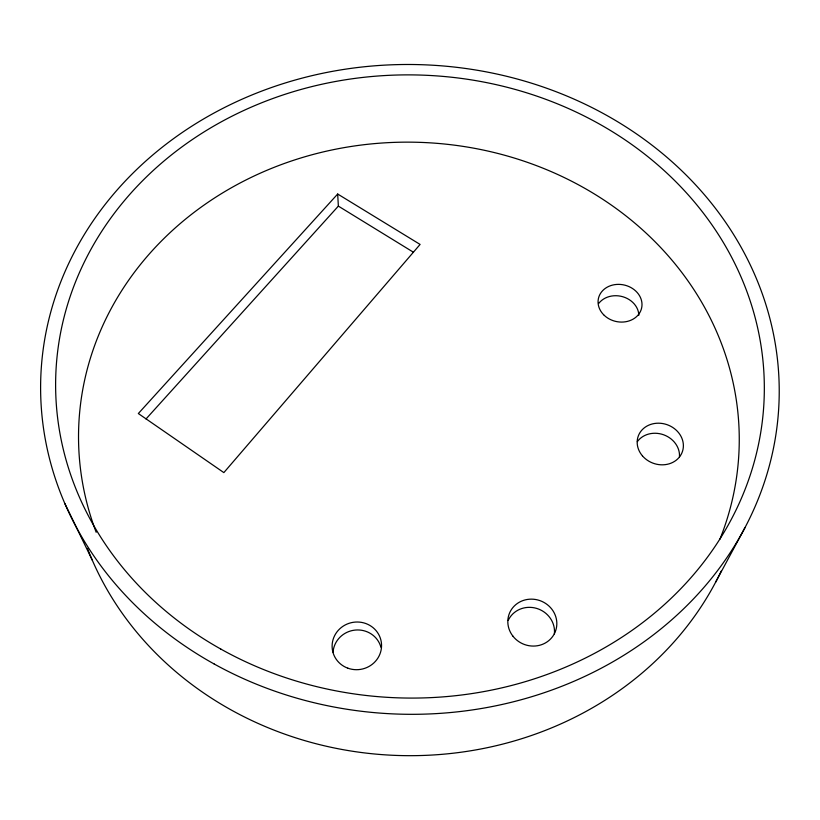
<?xml version="1.0" encoding="UTF-8"?>
<svg xmlns="http://www.w3.org/2000/svg" width="820" height="820" viewBox="0 0 820 820"><rect width="100%" height="100%" fill="white"/><g stroke="black" fill="none" stroke-linecap="round" stroke-linejoin="round"><path stroke-width="1.23" d="M715.573 582.292L744.98 527.629M146.011 418.969L338.363 206.117L337.676 194.022L420.096 244.432L223.85 472.607L138.334 413.536L337.676 194.022M338.363 206.117L413.249 252.119M64.852 503.572L92.24 560.08M721.221 571.017A339.705 305.481 1.2 0 1 396.644 755.435A339.705 305.481 1.2 0 1 87.453 548.344M96.186 532.313A330.388 295.969 1.2 0 1 411.486 142.167A330.388 295.969 1.2 0 1 719.888 539.273M333.043 652.156A24.405 23.534 -10.6 0 1 355.121 630.078A24.405 23.534 -10.6 0 1 380.941 647.287M508.226 620.381A24.344 22.991 22.4 0 1 536.526 608.368A24.344 22.991 22.4 0 1 554.381 633.87M637.355 441.611A23.083 20.285 19.3 0 1 663.677 434.805A23.083 20.285 19.3 0 1 679.462 456.863M598.856 303.277A21.843 18.522 12.5 0 1 622.974 296.789A21.843 18.522 12.5 0 1 638.841 315.259M214.194 664.005A369.328 324.894 1.2 0 0 779 402.497A369.328 324.894 1.2 0 0 236.539 101.7A369.328 324.894 1.2 0 0 214.194 664.005M220.805 649.061A354.373 311.579 1.2 0 0 764.055 400.478A354.373 311.579 1.2 0 0 245.057 109.9A354.373 311.579 1.2 0 0 220.805 649.061M347.823 668.177A24.754 23.821 -10 0 0 381.279 641.968A24.754 23.821 -10 0 0 341.397 627.423A24.754 23.821 -10 0 0 347.823 668.177M512.808 636.012A24.692 23.257 21.8 0 0 554.914 632.589A24.692 23.257 21.8 0 0 529.259 599.225A24.692 23.257 21.8 0 0 512.808 636.012M642.439 455.869A23.39 20.479 19.1 0 0 681.912 452.896A23.39 20.479 19.1 0 0 656.502 423.263A23.39 20.479 19.1 0 0 642.439 455.869M604.278 315.382A22.119 18.686 12.4 0 0 641.178 309.632A22.119 18.686 12.4 0 0 614.641 284.663A22.119 18.686 12.4 0 0 604.278 315.382"/></g></svg>
